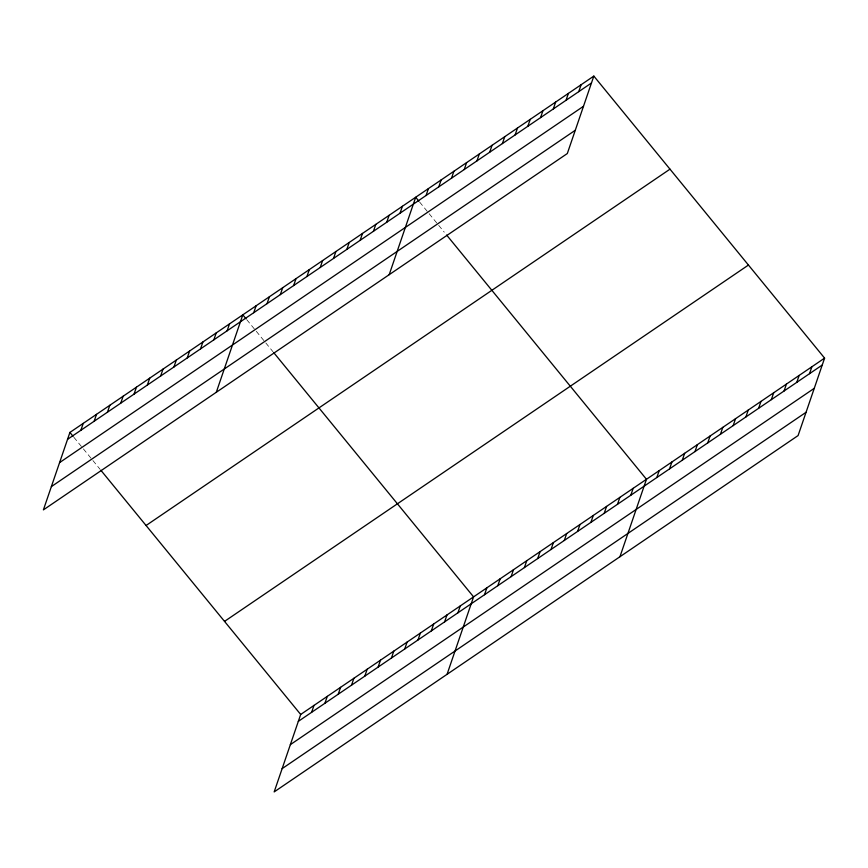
<?xml version="1.0" encoding="UTF-8"?>
<svg xmlns="http://www.w3.org/2000/svg" width="868" height="868" viewBox="0 0 868 868"><rect width="100%" height="100%" fill="white"/><g stroke="black" fill="none" stroke-linecap="round" stroke-linejoin="round"><path stroke-width="0.65" stroke-dasharray="4.34 3.25" d="M419.667 202.092L428.391 212.758M429.183 213.734L437.917 224.4M438.709 225.365L444.253 232.147M246.772 319.684L255.496 330.35M256.299 331.316L265.022 341.981M265.814 342.958L272.953 351.681M73.878 437.277L82.612 447.942M83.404 448.908L92.127 459.573M92.919 460.55L100.059 469.273"/><path stroke-width="1.3" d="M593.831 76.091L69.917 432.427L43.4 509.874L567.314 153.538L593.831 76.091L824.6 358.126L798.083 435.573L274.169 791.909L300.686 714.462L824.6 358.126M80.854 430.289L83.219 423.389M94.145 421.251L96.511 414.34M107.448 412.202L109.813 405.291M120.75 403.153L123.115 396.253M134.052 394.105L136.417 387.204M147.343 385.066L149.708 378.155M160.645 376.018L163.01 369.117M173.947 366.969L176.312 360.068M187.249 357.931L189.615 351.019M200.541 348.882L202.906 341.97M213.843 339.833L216.208 332.932M227.145 330.795L229.51 323.883M216.295 392.282L242.812 314.834L245.98 318.719M253.738 312.697L256.103 305.796M267.04 303.659L269.406 296.748M280.342 294.61L282.708 287.699M293.644 285.561L296.01 278.661M306.936 276.523L309.301 269.612M320.238 267.474L322.603 260.563M333.54 258.425L335.905 251.525M346.842 249.387L349.207 242.476M360.133 240.338L362.499 233.427M373.435 231.289L375.801 224.389M386.737 222.251L389.103 215.34M400.039 213.202L402.405 206.291M389.189 274.689L415.696 197.253L418.875 201.126M426.058 195.506L428.423 188.595M438.785 186.848L441.15 179.936M451.512 178.19L453.877 171.289M464.228 169.542L466.593 162.631M476.955 160.884L479.32 153.983M489.682 152.236L492.047 145.325M502.398 143.578L504.764 136.677M311.612 712.324L313.977 705.413M515.125 134.931L517.491 128.019M324.914 703.275L327.279 696.364M527.852 126.272L530.218 119.361M338.216 694.226L340.581 687.326M540.569 117.614L542.934 110.713M351.518 685.188L353.884 678.277M553.296 108.967L555.661 102.055M364.81 676.139L367.175 669.228M566.023 100.308L568.388 93.408M378.112 667.091L380.477 660.19M578.75 91.661L581.104 84.749M391.414 658.053L393.779 651.141M404.716 649.004L407.081 642.092M418.007 639.955L420.372 633.054M431.309 630.917L433.674 624.005M444.611 621.868L446.977 614.956M457.913 612.819L460.279 605.918M447.063 674.317L473.57 596.869L273.745 352.647M484.507 594.732L486.872 587.82M497.809 585.683L500.174 578.782M511.111 576.645L513.476 569.734M524.413 567.596L526.767 560.685M537.704 558.547L540.07 551.647M551.006 549.509L553.372 542.598M564.308 540.46L566.674 533.549M577.611 531.411L579.976 524.511M590.902 522.362L593.267 515.462M604.204 513.324L606.569 506.413M617.506 504.275L619.871 497.375M630.808 495.227L633.173 488.326M619.947 556.724L646.465 479.277L446.64 235.054M656.826 477.53L659.192 470.63M669.553 468.883L671.919 461.971M682.27 460.224L684.635 453.313M694.997 451.566L697.362 444.666M707.724 442.919L710.089 436.007M720.44 434.26L722.805 427.36M733.167 425.613L735.532 418.701M745.894 416.955L748.259 410.043M758.621 408.296L760.986 401.396M771.337 399.649L773.703 392.737M784.064 390.991L786.43 384.09M796.791 382.343L799.157 375.432M809.508 373.685L811.873 366.784M67.552 439.338L591.466 83.002M59.577 462.611L583.502 106.276M51.375 486.601L575.289 130.265M146.074 525.498L669.987 169.162M224.53 621.39L748.444 265.055M298.321 721.362L822.235 365.037M290.346 744.646L814.271 388.311M282.133 768.625L806.057 412.289M69.917 432.427L73.086 436.311M100.851 470.239L300.686 714.462"/></g></svg>
